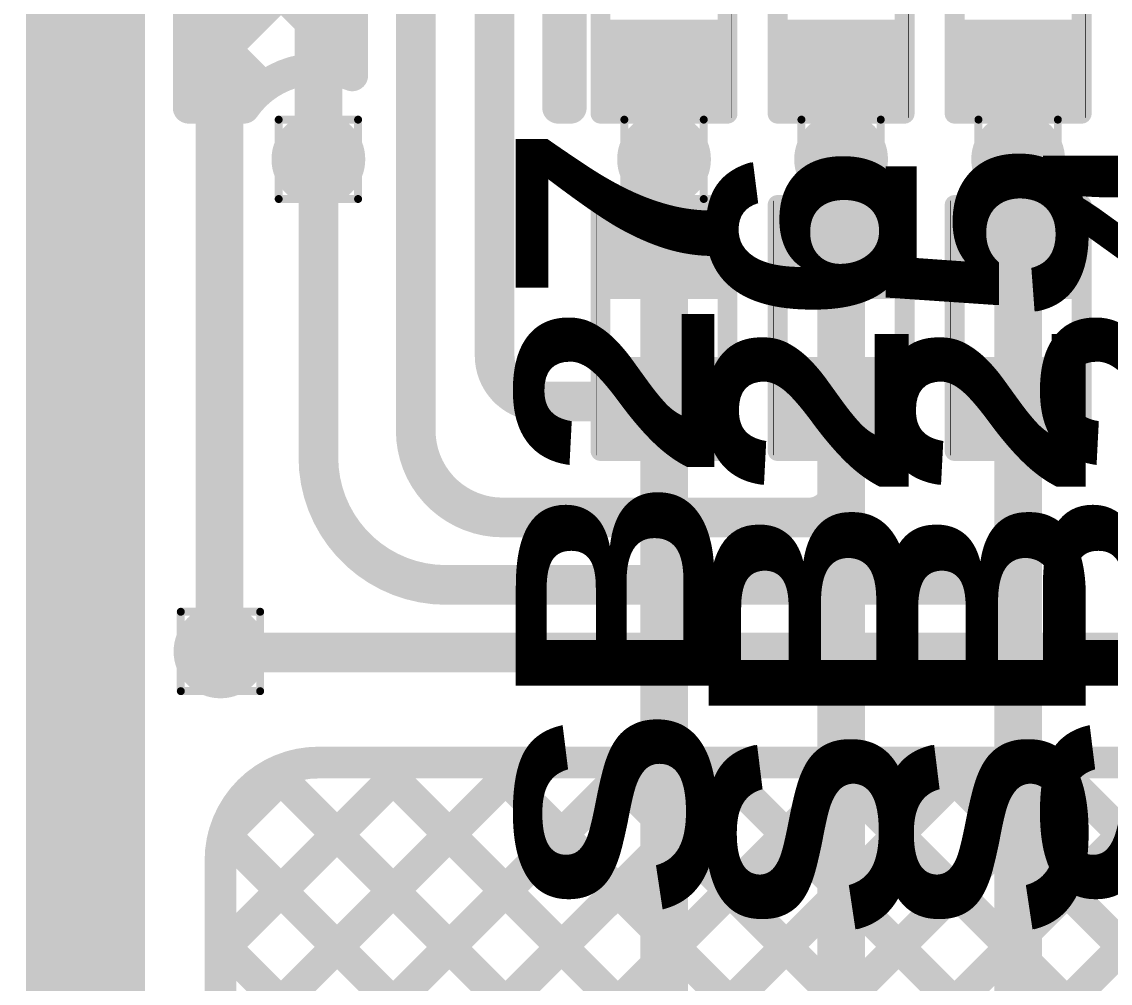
# Model space of a CAD drawing. Header units: inches. Extents: x -17 to 443, y -40 to 218.
# Drawn here: x 93.12 to 100.09, y 131.25 to 137.41 of the extents above; entities that cross this region are included whole.
import ezdxf

# ---------------------------------------------------------------- set-up
doc = ezdxf.new("R2010")
doc.units = ezdxf.units.IN
for name, color, linetype in [('Bottom Layer', 5, 'Continuous'), ('Drill Drawing', 1, 'Continuous'), ('Top Layer', 1, 'Continuous'), ('Top Overlay', 2, 'Continuous'), ('Top Paste', 8, 'Continuous'), ('Top Solder', 216, 'Continuous'), ('Via Holes', 16, 'Continuous')]:
    doc.layers.add(name, color=color, linetype=linetype)
doc.styles.add('Arial Black_Bold', font='', dxfattribs={"height": 0.2})
doc.styles.get('Arial Black_Bold').set_extended_font_data('Arial Black', bold=True)

# ---------------------------------------------------------------- blocks, each defined once
blk = doc.blocks.new('S______B______0402_14')
at = {"layer": 'Top Layer'}
for points in [[(-0.6985, -0.3175), (-0.6985, 0.3175), (-0.2413, 0.3175), (-0.2413, -0.3175)], [(0.2413, -0.3175), (0.2413, 0.3175), (0.6985, 0.3175), (0.6985, -0.3175)]]:
    blk.add_hatch(color=1, dxfattribs=at).paths.add_polyline_path(points)
at = {"layer": 'Top Paste'}
for points in [[(-0.6985, -0.3175), (-0.6985, 0.3175), (-0.2413, 0.3175), (-0.2413, -0.3175)], [(0.2413, -0.3175), (0.2413, 0.3175), (0.6985, 0.3175), (0.6985, -0.3175)]]:
    blk.add_hatch(color=8, dxfattribs=at).paths.add_polyline_path(points)
at = {"layer": 'Top Solder'}
for points in [[(-0.7535, -0.3725), (-0.7535, 0.3725), (-0.1863, 0.3725), (-0.1863, -0.3725)], [(0.1863, -0.3725), (0.1863, 0.3725), (0.7535, 0.3725), (0.7535, -0.3725)]]:
    blk.add_hatch(color=216, dxfattribs=at).paths.add_polyline_path(points)
at = {"layer": 'Top Overlay'}
for points in [[(-0.7874, 0.4064, 0.127, 0.127, 0), (0.7874, 0.4064, 0.127, 0.127, 0)], [(-0.7874, 0.4064, 0.127, 0.127, 0), (-0.7874, -0.4064, 0.127, 0.127, 0)], [(0.7874, 0.4064, 0.127, 0.127, 0), (0.7874, -0.4064, 0.127, 0.127, 0)], [(-0.7874, -0.4064, 0.127, 0.127, 0), (0.7874, -0.4064, 0.127, 0.127, 0)], [(-0.8128, -0.4318, 0.00323, 0.00323, 0), (0.8128, -0.4318, 0.00323, 0.00323, 0)]]:
    blk.add_lwpolyline(points, format="xyseb", dxfattribs=at)
for points in [[(-0.8191, 0.4064, 0.0635, 0.0635, 1), (-0.7556, 0.4064, 0.0635, 0.0635, 1)], [(-0.8191, 0.4064, 0.0635, 0.0635, 1), (-0.7556, 0.4064, 0.0635, 0.0635, 1)], [(0.7556, 0.4064, 0.0635, 0.0635, 1), (0.8191, 0.4064, 0.0635, 0.0635, 1)], [(0.7556, 0.4064, 0.0635, 0.0635, 1), (0.8191, 0.4064, 0.0635, 0.0635, 1)], [(-0.8191, -0.4064, 0.0635, 0.0635, 1), (-0.7556, -0.4064, 0.0635, 0.0635, 1)], [(-0.8191, -0.4064, 0.0635, 0.0635, 1), (-0.7556, -0.4064, 0.0635, 0.0635, 1)], [(0.7556, -0.4064, 0.0635, 0.0635, 1), (0.8191, -0.4064, 0.0635, 0.0635, 1)], [(0.7556, -0.4064, 0.0635, 0.0635, 1), (0.8191, -0.4064, 0.0635, 0.0635, 1)], [(-0.8136, -0.4318, 0.00161, 0.00161, 1), (-0.812, -0.4318, 0.00161, 0.00161, 1)], [(0.812, -0.4318, 0.00161, 0.00161, 1), (0.8136, -0.4318, 0.00161, 0.00161, 1)]]:
    blk.add_lwpolyline(points, format="xyseb", close=True, dxfattribs=at)
blk = doc.blocks.new('S______B______0402_15')
at = {"layer": 'Top Layer'}
for points in [[(-0.6985, -0.3175), (-0.6985, 0.3175), (-0.2413, 0.3175), (-0.2413, -0.3175)], [(0.2413, -0.3175), (0.2413, 0.3175), (0.6985, 0.3175), (0.6985, -0.3175)]]:
    blk.add_hatch(color=1, dxfattribs=at).paths.add_polyline_path(points)
at = {"layer": 'Top Paste'}
for points in [[(-0.6985, -0.3175), (-0.6985, 0.3175), (-0.2413, 0.3175), (-0.2413, -0.3175)], [(0.2413, -0.3175), (0.2413, 0.3175), (0.6985, 0.3175), (0.6985, -0.3175)]]:
    blk.add_hatch(color=8, dxfattribs=at).paths.add_polyline_path(points)
at = {"layer": 'Top Solder'}
for points in [[(-0.7535, -0.3725), (-0.7535, 0.3725), (-0.1863, 0.3725), (-0.1863, -0.3725)], [(0.1863, -0.3725), (0.1863, 0.3725), (0.7535, 0.3725), (0.7535, -0.3725)]]:
    blk.add_hatch(color=216, dxfattribs=at).paths.add_polyline_path(points)
at = {"layer": 'Top Overlay'}
for points in [[(-0.7874, 0.4064, 0.127, 0.127, 0), (0.7874, 0.4064, 0.127, 0.127, 0)], [(-0.7874, 0.4064, 0.127, 0.127, 0), (-0.7874, -0.4064, 0.127, 0.127, 0)], [(0.7874, 0.4064, 0.127, 0.127, 0), (0.7874, -0.4064, 0.127, 0.127, 0)], [(-0.7874, -0.4064, 0.127, 0.127, 0), (0.7874, -0.4064, 0.127, 0.127, 0)], [(-0.8128, -0.4318, 0.00323, 0.00323, 0), (0.8128, -0.4318, 0.00323, 0.00323, 0)]]:
    blk.add_lwpolyline(points, format="xyseb", dxfattribs=at)
for points in [[(-0.8191, 0.4064, 0.0635, 0.0635, 1), (-0.7556, 0.4064, 0.0635, 0.0635, 1)], [(-0.8191, 0.4064, 0.0635, 0.0635, 1), (-0.7556, 0.4064, 0.0635, 0.0635, 1)], [(0.7556, 0.4064, 0.0635, 0.0635, 1), (0.8191, 0.4064, 0.0635, 0.0635, 1)], [(0.7556, 0.4064, 0.0635, 0.0635, 1), (0.8191, 0.4064, 0.0635, 0.0635, 1)], [(-0.8191, -0.4064, 0.0635, 0.0635, 1), (-0.7556, -0.4064, 0.0635, 0.0635, 1)], [(-0.8191, -0.4064, 0.0635, 0.0635, 1), (-0.7556, -0.4064, 0.0635, 0.0635, 1)], [(0.7556, -0.4064, 0.0635, 0.0635, 1), (0.8191, -0.4064, 0.0635, 0.0635, 1)], [(0.7556, -0.4064, 0.0635, 0.0635, 1), (0.8191, -0.4064, 0.0635, 0.0635, 1)], [(-0.8136, -0.4318, 0.00161, 0.00161, 1), (-0.812, -0.4318, 0.00161, 0.00161, 1)], [(0.812, -0.4318, 0.00161, 0.00161, 1), (0.8136, -0.4318, 0.00161, 0.00161, 1)]]:
    blk.add_lwpolyline(points, format="xyseb", close=True, dxfattribs=at)
blk = doc.blocks.new('S______B______0402_16')
at = {"layer": 'Top Layer'}
for points in [[(-0.6985, -0.3175), (-0.6985, 0.3175), (-0.2413, 0.3175), (-0.2413, -0.3175)], [(0.2413, -0.3175), (0.2413, 0.3175), (0.6985, 0.3175), (0.6985, -0.3175)]]:
    blk.add_hatch(color=1, dxfattribs=at).paths.add_polyline_path(points)
at = {"layer": 'Top Paste'}
for points in [[(-0.6985, -0.3175), (-0.6985, 0.3175), (-0.2413, 0.3175), (-0.2413, -0.3175)], [(0.2413, -0.3175), (0.2413, 0.3175), (0.6985, 0.3175), (0.6985, -0.3175)]]:
    blk.add_hatch(color=8, dxfattribs=at).paths.add_polyline_path(points)
at = {"layer": 'Top Solder'}
for points in [[(-0.7535, -0.3725), (-0.7535, 0.3725), (-0.1863, 0.3725), (-0.1863, -0.3725)], [(0.1863, -0.3725), (0.1863, 0.3725), (0.7535, 0.3725), (0.7535, -0.3725)]]:
    blk.add_hatch(color=216, dxfattribs=at).paths.add_polyline_path(points)
at = {"layer": 'Top Overlay'}
for points in [[(-0.7874, 0.4064, 0.127, 0.127, 0), (0.7874, 0.4064, 0.127, 0.127, 0)], [(-0.7874, 0.4064, 0.127, 0.127, 0), (-0.7874, -0.4064, 0.127, 0.127, 0)], [(0.7874, 0.4064, 0.127, 0.127, 0), (0.7874, -0.4064, 0.127, 0.127, 0)], [(-0.7874, -0.4064, 0.127, 0.127, 0), (0.7874, -0.4064, 0.127, 0.127, 0)], [(-0.8128, -0.4318, 0.00323, 0.00323, 0), (0.8128, -0.4318, 0.00323, 0.00323, 0)]]:
    blk.add_lwpolyline(points, format="xyseb", dxfattribs=at)
for points in [[(-0.8191, 0.4064, 0.0635, 0.0635, 1), (-0.7556, 0.4064, 0.0635, 0.0635, 1)], [(-0.8191, 0.4064, 0.0635, 0.0635, 1), (-0.7556, 0.4064, 0.0635, 0.0635, 1)], [(0.7556, 0.4064, 0.0635, 0.0635, 1), (0.8191, 0.4064, 0.0635, 0.0635, 1)], [(0.7556, 0.4064, 0.0635, 0.0635, 1), (0.8191, 0.4064, 0.0635, 0.0635, 1)], [(-0.8191, -0.4064, 0.0635, 0.0635, 1), (-0.7556, -0.4064, 0.0635, 0.0635, 1)], [(-0.8191, -0.4064, 0.0635, 0.0635, 1), (-0.7556, -0.4064, 0.0635, 0.0635, 1)], [(0.7556, -0.4064, 0.0635, 0.0635, 1), (0.8191, -0.4064, 0.0635, 0.0635, 1)], [(0.7556, -0.4064, 0.0635, 0.0635, 1), (0.8191, -0.4064, 0.0635, 0.0635, 1)], [(-0.8136, -0.4318, 0.00161, 0.00161, 1), (-0.812, -0.4318, 0.00161, 0.00161, 1)], [(0.812, -0.4318, 0.00161, 0.00161, 1), (0.8136, -0.4318, 0.00161, 0.00161, 1)]]:
    blk.add_lwpolyline(points, format="xyseb", close=True, dxfattribs=at)
blk = doc.blocks.new('S______B______0402_140')
at = {"layer": 'Top Layer'}
for points in [[(-0.6985, -0.3175), (-0.6985, 0.3175), (-0.2413, 0.3175), (-0.2413, -0.3175)], [(0.2413, -0.3175), (0.2413, 0.3175), (0.6985, 0.3175), (0.6985, -0.3175)]]:
    blk.add_hatch(color=1, dxfattribs=at).paths.add_polyline_path(points)
at = {"layer": 'Top Paste'}
for points in [[(-0.6985, -0.3175), (-0.6985, 0.3175), (-0.2413, 0.3175), (-0.2413, -0.3175)], [(0.2413, -0.3175), (0.2413, 0.3175), (0.6985, 0.3175), (0.6985, -0.3175)]]:
    blk.add_hatch(color=8, dxfattribs=at).paths.add_polyline_path(points)
at = {"layer": 'Top Solder'}
for points in [[(-0.7535, -0.3725), (-0.7535, 0.3725), (-0.1863, 0.3725), (-0.1863, -0.3725)], [(0.1863, -0.3725), (0.1863, 0.3725), (0.7535, 0.3725), (0.7535, -0.3725)]]:
    blk.add_hatch(color=216, dxfattribs=at).paths.add_polyline_path(points)
at = {"layer": 'Top Overlay'}
for points in [[(0.7874, 0.4064, 0.127, 0.127, 0), (-0.7874, 0.4064, 0.127, 0.127, 0)], [(-0.7874, -0.4064, 0.127, 0.127, 0), (-0.7874, 0.4064, 0.127, 0.127, 0)], [(0.7874, -0.4064, 0.127, 0.127, 0), (0.7874, 0.4064, 0.127, 0.127, 0)], [(0.7874, -0.4064, 0.127, 0.127, 0), (-0.7874, -0.4064, 0.127, 0.127, 0)], [(0.8128, -0.4318, 0.00323, 0.00323, 0), (-0.8128, -0.4318, 0.00323, 0.00323, 0)]]:
    blk.add_lwpolyline(points, format="xyseb", dxfattribs=at)
for points in [[(-0.8191, 0.4064, 0.0635, 0.0635, 1), (-0.7556, 0.4064, 0.0635, 0.0635, 1)], [(-0.8191, 0.4064, 0.0635, 0.0635, 1), (-0.7556, 0.4064, 0.0635, 0.0635, 1)], [(0.7556, 0.4064, 0.0635, 0.0635, 1), (0.8191, 0.4064, 0.0635, 0.0635, 1)], [(0.7556, 0.4064, 0.0635, 0.0635, 1), (0.8191, 0.4064, 0.0635, 0.0635, 1)], [(-0.8191, -0.4064, 0.0635, 0.0635, 1), (-0.7556, -0.4064, 0.0635, 0.0635, 1)], [(-0.8191, -0.4064, 0.0635, 0.0635, 1), (-0.7556, -0.4064, 0.0635, 0.0635, 1)], [(0.7556, -0.4064, 0.0635, 0.0635, 1), (0.8191, -0.4064, 0.0635, 0.0635, 1)], [(0.7556, -0.4064, 0.0635, 0.0635, 1), (0.8191, -0.4064, 0.0635, 0.0635, 1)], [(-0.8136, -0.4318, 0.00161, 0.00161, 1), (-0.812, -0.4318, 0.00161, 0.00161, 1)], [(0.812, -0.4318, 0.00161, 0.00161, 1), (0.8136, -0.4318, 0.00161, 0.00161, 1)]]:
    blk.add_lwpolyline(points, format="xyseb", close=True, dxfattribs=at)
blk = doc.blocks.new('S______B______0402_141')
at = {"layer": 'Top Layer'}
for points in [[(-0.6985, -0.3175), (-0.6985, 0.3175), (-0.2413, 0.3175), (-0.2413, -0.3175)], [(0.2413, -0.3175), (0.2413, 0.3175), (0.6985, 0.3175), (0.6985, -0.3175)]]:
    blk.add_hatch(color=1, dxfattribs=at).paths.add_polyline_path(points)
at = {"layer": 'Top Paste'}
for points in [[(-0.6985, -0.3175), (-0.6985, 0.3175), (-0.2413, 0.3175), (-0.2413, -0.3175)], [(0.2413, -0.3175), (0.2413, 0.3175), (0.6985, 0.3175), (0.6985, -0.3175)]]:
    blk.add_hatch(color=8, dxfattribs=at).paths.add_polyline_path(points)
at = {"layer": 'Top Solder'}
for points in [[(-0.7535, -0.3725), (-0.7535, 0.3725), (-0.1863, 0.3725), (-0.1863, -0.3725)], [(0.1863, -0.3725), (0.1863, 0.3725), (0.7535, 0.3725), (0.7535, -0.3725)]]:
    blk.add_hatch(color=216, dxfattribs=at).paths.add_polyline_path(points)
at = {"layer": 'Top Overlay'}
for points in [[(0.7874, 0.4064, 0.127, 0.127, 0), (-0.7874, 0.4064, 0.127, 0.127, 0)], [(-0.7874, -0.4064, 0.127, 0.127, 0), (-0.7874, 0.4064, 0.127, 0.127, 0)], [(0.7874, -0.4064, 0.127, 0.127, 0), (0.7874, 0.4064, 0.127, 0.127, 0)], [(0.7874, -0.4064, 0.127, 0.127, 0), (-0.7874, -0.4064, 0.127, 0.127, 0)], [(0.8128, -0.4318, 0.00323, 0.00323, 0), (-0.8128, -0.4318, 0.00323, 0.00323, 0)]]:
    blk.add_lwpolyline(points, format="xyseb", dxfattribs=at)
for points in [[(-0.8191, 0.4064, 0.0635, 0.0635, 1), (-0.7556, 0.4064, 0.0635, 0.0635, 1)], [(-0.8191, 0.4064, 0.0635, 0.0635, 1), (-0.7556, 0.4064, 0.0635, 0.0635, 1)], [(0.7556, 0.4064, 0.0635, 0.0635, 1), (0.8191, 0.4064, 0.0635, 0.0635, 1)], [(0.7556, 0.4064, 0.0635, 0.0635, 1), (0.8191, 0.4064, 0.0635, 0.0635, 1)], [(-0.8191, -0.4064, 0.0635, 0.0635, 1), (-0.7556, -0.4064, 0.0635, 0.0635, 1)], [(-0.8191, -0.4064, 0.0635, 0.0635, 1), (-0.7556, -0.4064, 0.0635, 0.0635, 1)], [(0.7556, -0.4064, 0.0635, 0.0635, 1), (0.8191, -0.4064, 0.0635, 0.0635, 1)], [(0.7556, -0.4064, 0.0635, 0.0635, 1), (0.8191, -0.4064, 0.0635, 0.0635, 1)], [(-0.8136, -0.4318, 0.00161, 0.00161, 1), (-0.812, -0.4318, 0.00161, 0.00161, 1)], [(0.812, -0.4318, 0.00161, 0.00161, 1), (0.8136, -0.4318, 0.00161, 0.00161, 1)]]:
    blk.add_lwpolyline(points, format="xyseb", close=True, dxfattribs=at)
at = {"layer": 'Top Overlay', "style": 'Arial Black_Bold'}
blk.add_text('SB26', height=1.27, rotation=-180, dxfattribs=at).set_placement((3.9068, 0.4224))
blk = doc.blocks.new('S______B______0402_142')
at = {"layer": 'Top Layer'}
for points in [[(-0.6985, -0.3175), (-0.6985, 0.3175), (-0.2413, 0.3175), (-0.2413, -0.3175)], [(0.2413, -0.3175), (0.2413, 0.3175), (0.6985, 0.3175), (0.6985, -0.3175)]]:
    blk.add_hatch(color=1, dxfattribs=at).paths.add_polyline_path(points)
at = {"layer": 'Top Paste'}
for points in [[(-0.6985, -0.3175), (-0.6985, 0.3175), (-0.2413, 0.3175), (-0.2413, -0.3175)], [(0.2413, -0.3175), (0.2413, 0.3175), (0.6985, 0.3175), (0.6985, -0.3175)]]:
    blk.add_hatch(color=8, dxfattribs=at).paths.add_polyline_path(points)
at = {"layer": 'Top Solder'}
for points in [[(-0.7535, -0.3725), (-0.7535, 0.3725), (-0.1863, 0.3725), (-0.1863, -0.3725)], [(0.1863, -0.3725), (0.1863, 0.3725), (0.7535, 0.3725), (0.7535, -0.3725)]]:
    blk.add_hatch(color=216, dxfattribs=at).paths.add_polyline_path(points)
at = {"layer": 'Top Overlay'}
for points in [[(0.7874, 0.4064, 0.127, 0.127, 0), (-0.7874, 0.4064, 0.127, 0.127, 0)], [(-0.7874, -0.4064, 0.127, 0.127, 0), (-0.7874, 0.4064, 0.127, 0.127, 0)], [(0.7874, -0.4064, 0.127, 0.127, 0), (0.7874, 0.4064, 0.127, 0.127, 0)], [(0.7874, -0.4064, 0.127, 0.127, 0), (-0.7874, -0.4064, 0.127, 0.127, 0)], [(0.8128, -0.4318, 0.00323, 0.00323, 0), (-0.8128, -0.4318, 0.00323, 0.00323, 0)]]:
    blk.add_lwpolyline(points, format="xyseb", dxfattribs=at)
for points in [[(-0.8191, 0.4064, 0.0635, 0.0635, 1), (-0.7556, 0.4064, 0.0635, 0.0635, 1)], [(-0.8191, 0.4064, 0.0635, 0.0635, 1), (-0.7556, 0.4064, 0.0635, 0.0635, 1)], [(0.7556, 0.4064, 0.0635, 0.0635, 1), (0.8191, 0.4064, 0.0635, 0.0635, 1)], [(0.7556, 0.4064, 0.0635, 0.0635, 1), (0.8191, 0.4064, 0.0635, 0.0635, 1)], [(-0.8191, -0.4064, 0.0635, 0.0635, 1), (-0.7556, -0.4064, 0.0635, 0.0635, 1)], [(-0.8191, -0.4064, 0.0635, 0.0635, 1), (-0.7556, -0.4064, 0.0635, 0.0635, 1)], [(0.7556, -0.4064, 0.0635, 0.0635, 1), (0.8191, -0.4064, 0.0635, 0.0635, 1)], [(0.7556, -0.4064, 0.0635, 0.0635, 1), (0.8191, -0.4064, 0.0635, 0.0635, 1)], [(-0.8136, -0.4318, 0.00161, 0.00161, 1), (-0.812, -0.4318, 0.00161, 0.00161, 1)], [(0.812, -0.4318, 0.00161, 0.00161, 1), (0.8136, -0.4318, 0.00161, 0.00161, 1)]]:
    blk.add_lwpolyline(points, format="xyseb", close=True, dxfattribs=at)
at = {"layer": 'Top Overlay', "style": 'Arial Black_Bold'}
blk.add_text('SB25', height=1.27, rotation=-180, dxfattribs=at).set_placement((3.9068, 0.4224))

msp = doc.modelspace()

# ---------------------------------------------------------------- hatches: boundary and pattern name
at = {"layer": 'Bottom Layer'}
h = msp.add_hatch(color=5, dxfattribs=at)
edge = h.paths.add_edge_path()
edge.add_arc((95.0226, 136.5263), 0.3, 0, 360)
h = msp.add_hatch(color=5, dxfattribs=at)
edge = h.paths.add_edge_path()
edge.add_arc((97.2346, 136.5263), 0.3, 0, 360)
h = msp.add_hatch(color=5, dxfattribs=at)
edge = h.paths.add_edge_path()
edge.add_arc((98.3676, 136.5263), 0.3, 0, 360)
h = msp.add_hatch(color=5, dxfattribs=at)
edge = h.paths.add_edge_path()
edge.add_arc((99.5006, 136.5263), 0.3, 0, 360)
h = msp.add_hatch(color=5, dxfattribs=at)
edge = h.paths.add_edge_path()
edge.add_arc((94.3961, 133.3767), 0.3, 0, 360)
at = {"layer": 'Top Layer'}
h = msp.add_hatch(color=1, dxfattribs=at)
edge = h.paths.add_edge_path()
edge.add_arc((95.0226, 136.5263), 0.3, 0, 360)
h = msp.add_hatch(color=1, dxfattribs=at)
edge = h.paths.add_edge_path()
edge.add_arc((97.2346, 136.5263), 0.3, 0, 360)
h = msp.add_hatch(color=1, dxfattribs=at)
edge = h.paths.add_edge_path()
edge.add_arc((98.3676, 136.5263), 0.3, 0, 360)
h = msp.add_hatch(color=1, dxfattribs=at)
edge = h.paths.add_edge_path()
edge.add_arc((99.5006, 136.5263), 0.3, 0, 360)
h = msp.add_hatch(color=1, dxfattribs=at)
edge = h.paths.add_edge_path()
edge.add_arc((94.3961, 133.3767), 0.3, 0, 360)
at = {"layer": 'Via Holes'}
h = msp.add_hatch(color=7, dxfattribs=at)
edge = h.paths.add_edge_path()
edge.add_arc((95.0226, 136.5263), 0.15, 0, 360)
h = msp.add_hatch(color=7, dxfattribs=at)
edge = h.paths.add_edge_path()
edge.add_arc((97.2346, 136.5263), 0.15, 0, 360)
h = msp.add_hatch(color=7, dxfattribs=at)
edge = h.paths.add_edge_path()
edge.add_arc((98.3676, 136.5263), 0.15, 0, 360)
h = msp.add_hatch(color=7, dxfattribs=at)
edge = h.paths.add_edge_path()
edge.add_arc((99.5006, 136.5263), 0.15, 0, 360)
h = msp.add_hatch(color=7, dxfattribs=at)
edge = h.paths.add_edge_path()
edge.add_arc((94.3961, 133.3767), 0.15, 0, 360)

# ---------------------------------------------------------------- linework, layer by layer
at = {"layer": 'Bottom Layer'}
for points in [[(94.3903, 133.3825, 0.3048, 0.3048, 0), (94.3903, 148.1537, 0.3048, 0.3048, 0)], [(95.0226, 136.4788, 0.3048, 0.3048, 0), (95.0226, 145.6195, 0.3048, 0.3048, 0)], [(97.2346, 129.6902, 0.3048, 0.3048, 0), (97.2346, 136.5263, 0.3048, 0.3048, 0)], [(98.3676, 128.8159, 0.3048, 0.3048, 0), (98.3676, 136.5263, 0.3048, 0.3048, 0)], [(99.5006, 127.6196, 0.3048, 0.3048, 0), (99.5006, 136.5263, 0.3048, 0.3048, 0)], [(94.3903, 133.3825, 0.254, 0.254, 0), (94.3961, 133.3767, 0.254, 0.254, 0)]]:
    msp.add_lwpolyline(points, format="xyseb", dxfattribs=at)
for points in [[(97.1584, 136.5263, 0.1524, 0.1524, 1), (97.3108, 136.5263, 0.1524, 0.1524, 1)], [(98.2914, 136.5263, 0.1524, 0.1524, 1), (98.4438, 136.5263, 0.1524, 0.1524, 1)], [(99.4244, 136.5263, 0.1524, 0.1524, 1), (99.5768, 136.5263, 0.1524, 0.1524, 1)], [(94.9464, 136.4788, 0.1524, 0.1524, 1), (95.0988, 136.4788, 0.1524, 0.1524, 1)], [(94.3141, 133.3825, 0.1524, 0.1524, 1), (94.4665, 133.3825, 0.1524, 0.1524, 1)], [(94.3268, 133.3825, 0.127, 0.127, 1), (94.4538, 133.3825, 0.127, 0.127, 1)], [(94.3326, 133.3767, 0.127, 0.127, 1), (94.4596, 133.3767, 0.127, 0.127, 1)]]:
    msp.add_lwpolyline(points, format="xyseb", close=True, dxfattribs=at)
at = {"layer": 'Drill Drawing'}
for points in [[(94.7686, 136.7803, 0.0508, 0.0508, 0), (95.2766, 136.7803, 0.0508, 0.0508, 0)], [(94.7686, 136.2723, 0.0508, 0.0508, 0), (94.7686, 136.7803, 0.0508, 0.0508, 0)], [(95.2766, 136.2723, 0.0508, 0.0508, 0), (95.2766, 136.7803, 0.0508, 0.0508, 0)], [(96.9806, 136.7803, 0.0508, 0.0508, 0), (97.4886, 136.7803, 0.0508, 0.0508, 0)], [(96.9806, 136.2723, 0.0508, 0.0508, 0), (96.9806, 136.7803, 0.0508, 0.0508, 0)], [(97.4886, 136.2723, 0.0508, 0.0508, 0), (97.4886, 136.7803, 0.0508, 0.0508, 0)], [(98.1136, 136.7803, 0.0508, 0.0508, 0), (98.6216, 136.7803, 0.0508, 0.0508, 0)], [(98.1136, 136.2723, 0.0508, 0.0508, 0), (98.1136, 136.7803, 0.0508, 0.0508, 0)], [(98.6216, 136.2723, 0.0508, 0.0508, 0), (98.6216, 136.7803, 0.0508, 0.0508, 0)], [(99.2466, 136.7803, 0.0508, 0.0508, 0), (99.7546, 136.7803, 0.0508, 0.0508, 0)], [(99.2466, 136.2723, 0.0508, 0.0508, 0), (99.2466, 136.7803, 0.0508, 0.0508, 0)], [(99.7546, 136.2723, 0.0508, 0.0508, 0), (99.7546, 136.7803, 0.0508, 0.0508, 0)], [(94.7686, 136.2723, 0.0508, 0.0508, 0), (95.2766, 136.2723, 0.0508, 0.0508, 0)], [(96.9806, 136.2723, 0.0508, 0.0508, 0), (97.4886, 136.2723, 0.0508, 0.0508, 0)], [(98.1136, 136.2723, 0.0508, 0.0508, 0), (98.6216, 136.2723, 0.0508, 0.0508, 0)], [(99.2466, 136.2723, 0.0508, 0.0508, 0), (99.7546, 136.2723, 0.0508, 0.0508, 0)], [(94.1421, 133.6307, 0.0508, 0.0508, 0), (94.6501, 133.6307, 0.0508, 0.0508, 0)], [(94.1421, 133.1227, 0.0508, 0.0508, 0), (94.1421, 133.6307, 0.0508, 0.0508, 0)], [(94.6501, 133.1227, 0.0508, 0.0508, 0), (94.6501, 133.6307, 0.0508, 0.0508, 0)], [(94.1421, 133.1227, 0.0508, 0.0508, 0), (94.6501, 133.1227, 0.0508, 0.0508, 0)]]:
    msp.add_lwpolyline(points, format="xyseb", dxfattribs=at)
for points in [[(94.7559, 136.7803, 0.0254, 0.0254, 1), (94.7813, 136.7803, 0.0254, 0.0254, 1)], [(94.7559, 136.7803, 0.0254, 0.0254, 1), (94.7813, 136.7803, 0.0254, 0.0254, 1)], [(95.2639, 136.7803, 0.0254, 0.0254, 1), (95.2893, 136.7803, 0.0254, 0.0254, 1)], [(95.2639, 136.7803, 0.0254, 0.0254, 1), (95.2893, 136.7803, 0.0254, 0.0254, 1)], [(96.9679, 136.7803, 0.0254, 0.0254, 1), (96.9933, 136.7803, 0.0254, 0.0254, 1)], [(96.9679, 136.7803, 0.0254, 0.0254, 1), (96.9933, 136.7803, 0.0254, 0.0254, 1)], [(97.4759, 136.7803, 0.0254, 0.0254, 1), (97.5013, 136.7803, 0.0254, 0.0254, 1)], [(97.4759, 136.7803, 0.0254, 0.0254, 1), (97.5013, 136.7803, 0.0254, 0.0254, 1)], [(98.1009, 136.7803, 0.0254, 0.0254, 1), (98.1263, 136.7803, 0.0254, 0.0254, 1)], [(98.1009, 136.7803, 0.0254, 0.0254, 1), (98.1263, 136.7803, 0.0254, 0.0254, 1)], [(98.6089, 136.7803, 0.0254, 0.0254, 1), (98.6343, 136.7803, 0.0254, 0.0254, 1)], [(98.6089, 136.7803, 0.0254, 0.0254, 1), (98.6343, 136.7803, 0.0254, 0.0254, 1)], [(99.2339, 136.7803, 0.0254, 0.0254, 1), (99.2593, 136.7803, 0.0254, 0.0254, 1)], [(99.2339, 136.7803, 0.0254, 0.0254, 1), (99.2593, 136.7803, 0.0254, 0.0254, 1)], [(99.7419, 136.7803, 0.0254, 0.0254, 1), (99.7673, 136.7803, 0.0254, 0.0254, 1)], [(99.7419, 136.7803, 0.0254, 0.0254, 1), (99.7673, 136.7803, 0.0254, 0.0254, 1)], [(94.7559, 136.2723, 0.0254, 0.0254, 1), (94.7813, 136.2723, 0.0254, 0.0254, 1)], [(94.7559, 136.2723, 0.0254, 0.0254, 1), (94.7813, 136.2723, 0.0254, 0.0254, 1)], [(95.2639, 136.2723, 0.0254, 0.0254, 1), (95.2893, 136.2723, 0.0254, 0.0254, 1)], [(95.2639, 136.2723, 0.0254, 0.0254, 1), (95.2893, 136.2723, 0.0254, 0.0254, 1)], [(96.9679, 136.2723, 0.0254, 0.0254, 1), (96.9933, 136.2723, 0.0254, 0.0254, 1)], [(96.9679, 136.2723, 0.0254, 0.0254, 1), (96.9933, 136.2723, 0.0254, 0.0254, 1)], [(97.4759, 136.2723, 0.0254, 0.0254, 1), (97.5013, 136.2723, 0.0254, 0.0254, 1)], [(97.4759, 136.2723, 0.0254, 0.0254, 1), (97.5013, 136.2723, 0.0254, 0.0254, 1)], [(98.1009, 136.2723, 0.0254, 0.0254, 1), (98.1263, 136.2723, 0.0254, 0.0254, 1)], [(98.1009, 136.2723, 0.0254, 0.0254, 1), (98.1263, 136.2723, 0.0254, 0.0254, 1)], [(98.6089, 136.2723, 0.0254, 0.0254, 1), (98.6343, 136.2723, 0.0254, 0.0254, 1)], [(98.6089, 136.2723, 0.0254, 0.0254, 1), (98.6343, 136.2723, 0.0254, 0.0254, 1)], [(99.2339, 136.2723, 0.0254, 0.0254, 1), (99.2593, 136.2723, 0.0254, 0.0254, 1)], [(99.2339, 136.2723, 0.0254, 0.0254, 1), (99.2593, 136.2723, 0.0254, 0.0254, 1)], [(99.7419, 136.2723, 0.0254, 0.0254, 1), (99.7673, 136.2723, 0.0254, 0.0254, 1)], [(99.7419, 136.2723, 0.0254, 0.0254, 1), (99.7673, 136.2723, 0.0254, 0.0254, 1)], [(94.1294, 133.6307, 0.0254, 0.0254, 1), (94.1548, 133.6307, 0.0254, 0.0254, 1)], [(94.1294, 133.6307, 0.0254, 0.0254, 1), (94.1548, 133.6307, 0.0254, 0.0254, 1)], [(94.6374, 133.6307, 0.0254, 0.0254, 1), (94.6628, 133.6307, 0.0254, 0.0254, 1)], [(94.6374, 133.6307, 0.0254, 0.0254, 1), (94.6628, 133.6307, 0.0254, 0.0254, 1)], [(94.1294, 133.1227, 0.0254, 0.0254, 1), (94.1548, 133.1227, 0.0254, 0.0254, 1)], [(94.1294, 133.1227, 0.0254, 0.0254, 1), (94.1548, 133.1227, 0.0254, 0.0254, 1)], [(94.6374, 133.1227, 0.0254, 0.0254, 1), (94.6628, 133.1227, 0.0254, 0.0254, 1)], [(94.6374, 133.1227, 0.0254, 0.0254, 1), (94.6628, 133.1227, 0.0254, 0.0254, 1)]]:
    msp.add_lwpolyline(points, format="xyseb", close=True, dxfattribs=at)
at = {"layer": 'Top Layer'}
for points in [[(95.6456, 134.79, 0.254, 0.254, 0), (95.6456, 140.2277, 0.254, 0.254, 0)], [(95.2392, 137.0637, 0.2032, 0.2032, 0), (95.2392, 140.2277, 0.2032, 0.2032, 0)], [(96.1504, 135.2692, 0.254, 0.254, 0), (96.1504, 140.1218, 0.254, 0.254, 0)], [(96.5568, 136.8565, 0.2032, 0.2032, 0), (96.5568, 140.0768, 0.2032, 0.2032, 0)], [(93.5325, 130.2744, 0.762, 0.762, 0), (93.5325, 139.3264, 0.762, 0.762, 0)], [(94.1929, 136.8565, 0.2032, 0.2032, 0), (94.1929, 139.3264, 0.2032, 0.2032, 0)], [(94.1929, 138.1823, 0.2032, 0.2032, 0), (95.2392, 137.1361, 0.2032, 0.2032, 0)], [(94.1929, 137.002, 0.2032, 0.2032, 0), (95.2392, 138.0482, 0.2032, 0.2032, 0)], [(96.6377, 136.8565, 0.2032, 0.2032, 0), (96.6377, 137.5677, 0.2032, 0.2032, 0)], [(94.1929, 137.4639, 0.2032, 0.2032, 0), (94.6704, 136.9864, 0.2032, 0.2032, 0)], [(95.015, 137.1056, 0.2032, 0.2032, 0), (95.2392, 137.3298, 0.2032, 0.2032, 0)], [(96.5568, 137.2106, 0.2032, 0.2032, 0), (96.6377, 137.2915, 0.2032, 0.2032, 0)], [(96.5568, 137.2553, 0.2032, 0.2032, 0), (96.6377, 137.1744, 0.2032, 0.2032, 0)], [(97.2346, 136.5263, 0.381, 0.381, 0), (97.2346, 137.1359, 0.381, 0.381, 0)], [(98.3676, 136.5263, 0.381, 0.381, 0), (98.3676, 137.1359, 0.381, 0.381, 0)], [(99.5006, 136.5263, 0.381, 0.381, 0), (99.5006, 137.1359, 0.381, 0.381, 0)], [(94.5465, 136.8565, 0.2032, 0.2032, -0.350225), (95.2392, 137.0637, 0.2032, 0.2032, 0)], [(94.1929, 136.8565, 0.2032, 0.2032, 0), (94.5465, 136.8565, 0.2032, 0.2032, 0)], [(96.5568, 136.8565, 0.2032, 0.2032, 0), (96.6377, 136.8565, 0.2032, 0.2032, 0)], [(97.2346, 135.9167, 0.381, 0.381, 0), (97.2346, 136.5263, 0.381, 0.381, 0)], [(98.3676, 135.9167, 0.381, 0.381, 0), (98.3676, 136.5263, 0.381, 0.381, 0)], [(99.5006, 135.9167, 0.381, 0.381, 0), (99.5006, 136.5263, 0.381, 0.381, 0)], [(95.0226, 134.6189, 0.254, 0.254, 0), (95.0226, 136.5263, 0.254, 0.254, 0)], [(96.4427, 134.9769, 0.254, 0.254, -0.414214), (96.1504, 135.2692, 0.254, 0.254, 0)], [(96.4427, 134.9769, 0.254, 0.254, 0), (97.2346, 134.9769, 0.254, 0.254, 0)], [(98.3676, 134.4404, 0.254, 0.254, 0), (98.3676, 134.9769, 0.254, 0.254, 0)], [(99.5006, 134.0425, 0.254, 0.254, 0), (99.5006, 134.9769, 0.254, 0.254, 0)], [(96.2015, 134.2341, 0.254, 0.254, -0.414214), (95.6456, 134.79, 0.254, 0.254, 0)], [(95.8392, 133.8023, 0.254, 0.254, -0.414214), (95.0226, 134.6189, 0.254, 0.254, 0)], [(98.3676, 134.4404, 0.254, 0.254, -0.414214), (98.1613, 134.2341, 0.254, 0.254, 0)], [(96.2015, 134.2341, 0.254, 0.254, 0), (98.1613, 134.2341, 0.254, 0.254, 0)], [(99.5006, 134.0425, 0.254, 0.254, -0.414214), (99.2604, 133.8023, 0.254, 0.254, 0)], [(95.8392, 133.8023, 0.254, 0.254, 0), (99.2604, 133.8023, 0.254, 0.254, 0)], [(94.3961, 133.3767, 0.254, 0.254, 0), (94.4023, 133.3705, 0.254, 0.254, 0)], [(94.4023, 133.3705, 0.254, 0.254, 0), (100.3149, 133.3705, 0.254, 0.254, 0)], [(89.2115, 121.2443, 0.2032, 0.2032, 0), (100.6327, 132.6655, 0.2032, 0.2032, 0)], [(89.2115, 120.5258, 0.2032, 0.2032, 0), (101.3511, 132.6655, 0.2032, 0.2032, 0)], [(89.2115, 123.3995, 0.2032, 0.2032, 0), (98.4774, 132.6655, 0.2032, 0.2032, 0)], [(89.2115, 121.9627, 0.2032, 0.2032, 0), (99.9143, 132.6655, 0.2032, 0.2032, 0)], [(89.2115, 122.6811, 0.2032, 0.2032, 0), (99.1958, 132.6655, 0.2032, 0.2032, 0)], [(94.0059, 128.9123, 0.2032, 0.2032, 0), (97.759, 132.6655, 0.2032, 0.2032, 0)], [(94.3961, 131.4578, 0.2032, 0.2032, 0), (95.6037, 132.6655, 0.2032, 0.2032, 0)], [(94.3961, 130.021, 0.2032, 0.2032, 0), (97.0406, 132.6655, 0.2032, 0.2032, 0)], [(94.3961, 130.7394, 0.2032, 0.2032, 0), (96.3222, 132.6655, 0.2032, 0.2032, 0)], [(94.7837, 132.6181, 0.2032, 0.2032, -0.09812), (95.0226, 132.6655, 0.2032, 0.2032, 0)], [(95.0226, 132.6655, 0.2032, 0.2032, 0), (106.6869, 132.6655, 0.2032, 0.2032, 0)], [(95.0226, 132.6655, 0.2032, 0.2032, 0), (106.6869, 132.6655, 0.2032, 0.2032, 0)], [(95.3993, 132.6655, 0.2032, 0.2032, 0), (108.4494, 119.6153, 0.2032, 0.2032, 0)], [(96.1177, 132.6655, 0.2032, 0.2032, 0), (109.1678, 119.6153, 0.2032, 0.2032, 0)], [(96.8361, 132.6655, 0.2032, 0.2032, 0), (109.8862, 119.6153, 0.2032, 0.2032, 0)], [(97.5545, 132.6655, 0.2032, 0.2032, 0), (110.6047, 119.6153, 0.2032, 0.2032, 0)], [(98.2729, 132.6655, 0.2032, 0.2032, 0), (111.2736, 119.6648, 0.2032, 0.2032, 0)], [(98.9913, 132.6655, 0.2032, 0.2032, 0), (111.5157, 120.1411, 0.2032, 0.2032, 0)], [(99.7098, 132.6655, 0.2032, 0.2032, 0), (111.5157, 120.8595, 0.2032, 0.2032, 0)], [(94.4162, 132.1963, 0.2032, 0.2032, 0), (94.8652, 132.6454, 0.2032, 0.2032, 0)], [(94.5801, 132.4825, 0.2032, 0.2032, -0.097809), (94.782, 132.6174, 0.2032, 0.2032, 0)], [(94.7455, 132.6008, 0.2032, 0.2032, 0), (107.731, 119.6153, 0.2032, 0.2032, 0)], [(94.4441, 132.2794, 0.2032, 0.2032, -0.097871), (94.5791, 132.4814, 0.2032, 0.2032, 0)], [(94.3961, 132.039, 0.2032, 0.2032, -0.098178), (94.4435, 132.278, 0.2032, 0.2032, 0)], [(94.4195, 132.2084, 0.2032, 0.2032, 0), (107.0126, 119.6153, 0.2032, 0.2032, 0)], [(94.3961, 129.9416, 0.2032, 0.2032, 0), (94.3961, 132.039, 0.2032, 0.2032, 0)], [(94.3961, 129.9416, 0.2032, 0.2032, 0), (94.3961, 132.039, 0.2032, 0.2032, 0)], [(94.3961, 131.5134, 0.2032, 0.2032, 0), (106.2941, 119.6153, 0.2032, 0.2032, 0)]]:
    msp.add_lwpolyline(points, format="xyseb", dxfattribs=at)
for points in [[(94.1421, 137.4639, 0.1016, 0.1016, 1), (94.2437, 137.4639, 0.1016, 0.1016, 1)], [(95.1884, 137.3298, 0.1016, 0.1016, 1), (95.29, 137.3298, 0.1016, 0.1016, 1)], [(96.506, 137.2553, 0.1016, 0.1016, 1), (96.6076, 137.2553, 0.1016, 0.1016, 1)], [(96.5869, 137.2915, 0.1016, 0.1016, 1), (96.6885, 137.2915, 0.1016, 0.1016, 1)], [(96.506, 137.2106, 0.1016, 0.1016, 1), (96.6076, 137.2106, 0.1016, 0.1016, 1)], [(97.1394, 137.1359, 0.1905, 0.1905, 1), (97.3299, 137.1359, 0.1905, 0.1905, 1)], [(98.2724, 137.1359, 0.1905, 0.1905, 1), (98.4629, 137.1359, 0.1905, 0.1905, 1)], [(99.4054, 137.1359, 0.1905, 0.1905, 1), (99.5959, 137.1359, 0.1905, 0.1905, 1)], [(95.1884, 137.1361, 0.1016, 0.1016, 1), (95.29, 137.1361, 0.1016, 0.1016, 1)], [(96.5869, 137.1744, 0.1016, 0.1016, 1), (96.6885, 137.1744, 0.1016, 0.1016, 1)], [(94.9642, 137.1056, 0.1016, 0.1016, 1), (95.0658, 137.1056, 0.1016, 0.1016, 1)], [(95.1884, 137.0637, 0.1016, 0.1016, 1), (95.29, 137.0637, 0.1016, 0.1016, 1)], [(95.1884, 137.0637, 0.1016, 0.1016, 1), (95.29, 137.0637, 0.1016, 0.1016, 1)], [(94.1421, 137.002, 0.1016, 0.1016, 1), (94.2437, 137.002, 0.1016, 0.1016, 1)], [(94.6196, 136.9864, 0.1016, 0.1016, 1), (94.7212, 136.9864, 0.1016, 0.1016, 1)], [(94.1421, 136.8565, 0.1016, 0.1016, 1), (94.2437, 136.8565, 0.1016, 0.1016, 1)], [(94.1421, 136.8565, 0.1016, 0.1016, 1), (94.2437, 136.8565, 0.1016, 0.1016, 1)], [(94.4957, 136.8565, 0.1016, 0.1016, 1), (94.5973, 136.8565, 0.1016, 0.1016, 1)], [(94.4957, 136.8565, 0.1016, 0.1016, 1), (94.5973, 136.8565, 0.1016, 0.1016, 1)], [(96.506, 136.8565, 0.1016, 0.1016, 1), (96.6076, 136.8565, 0.1016, 0.1016, 1)], [(96.506, 136.8565, 0.1016, 0.1016, 1), (96.6076, 136.8565, 0.1016, 0.1016, 1)], [(96.5869, 136.8565, 0.1016, 0.1016, 1), (96.6885, 136.8565, 0.1016, 0.1016, 1)], [(96.5869, 136.8565, 0.1016, 0.1016, 1), (96.6885, 136.8565, 0.1016, 0.1016, 1)], [(97.1394, 136.5263, 0.1905, 0.1905, 1), (97.3299, 136.5263, 0.1905, 0.1905, 1)], [(97.1394, 136.5263, 0.1905, 0.1905, 1), (97.3299, 136.5263, 0.1905, 0.1905, 1)], [(98.2724, 136.5263, 0.1905, 0.1905, 1), (98.4629, 136.5263, 0.1905, 0.1905, 1)], [(98.2724, 136.5263, 0.1905, 0.1905, 1), (98.4629, 136.5263, 0.1905, 0.1905, 1)], [(99.4054, 136.5263, 0.1905, 0.1905, 1), (99.5959, 136.5263, 0.1905, 0.1905, 1)], [(99.4054, 136.5263, 0.1905, 0.1905, 1), (99.5959, 136.5263, 0.1905, 0.1905, 1)], [(94.9591, 136.5263, 0.127, 0.127, 1), (95.0861, 136.5263, 0.127, 0.127, 1)], [(97.1394, 135.9167, 0.1905, 0.1905, 1), (97.3299, 135.9167, 0.1905, 0.1905, 1)], [(98.2724, 135.9167, 0.1905, 0.1905, 1), (98.4629, 135.9167, 0.1905, 0.1905, 1)], [(99.4054, 135.9167, 0.1905, 0.1905, 1), (99.5959, 135.9167, 0.1905, 0.1905, 1)], [(96.0869, 135.2692, 0.127, 0.127, 1), (96.2139, 135.2692, 0.127, 0.127, 1)], [(96.0869, 135.2692, 0.127, 0.127, 1), (96.2139, 135.2692, 0.127, 0.127, 1)], [(96.3792, 134.9769, 0.127, 0.127, 1), (96.5062, 134.9769, 0.127, 0.127, 1)], [(96.3792, 134.9769, 0.127, 0.127, 1), (96.5062, 134.9769, 0.127, 0.127, 1)], [(97.1711, 134.9769, 0.127, 0.127, 1), (97.2981, 134.9769, 0.127, 0.127, 1)], [(98.3041, 134.9769, 0.127, 0.127, 1), (98.4311, 134.9769, 0.127, 0.127, 1)], [(99.4371, 134.9769, 0.127, 0.127, 1), (99.5641, 134.9769, 0.127, 0.127, 1)], [(95.5821, 134.79, 0.127, 0.127, 1), (95.7091, 134.79, 0.127, 0.127, 1)], [(95.5821, 134.79, 0.127, 0.127, 1), (95.7091, 134.79, 0.127, 0.127, 1)], [(94.9591, 134.6189, 0.127, 0.127, 1), (95.0861, 134.6189, 0.127, 0.127, 1)], [(94.9591, 134.6189, 0.127, 0.127, 1), (95.0861, 134.6189, 0.127, 0.127, 1)], [(98.3041, 134.4404, 0.127, 0.127, 1), (98.4311, 134.4404, 0.127, 0.127, 1)], [(98.3041, 134.4404, 0.127, 0.127, 1), (98.4311, 134.4404, 0.127, 0.127, 1)], [(96.138, 134.2341, 0.127, 0.127, 1), (96.265, 134.2341, 0.127, 0.127, 1)], [(96.138, 134.2341, 0.127, 0.127, 1), (96.265, 134.2341, 0.127, 0.127, 1)], [(98.0978, 134.2341, 0.127, 0.127, 1), (98.2248, 134.2341, 0.127, 0.127, 1)], [(98.0978, 134.2341, 0.127, 0.127, 1), (98.2248, 134.2341, 0.127, 0.127, 1)], [(99.4371, 134.0425, 0.127, 0.127, 1), (99.5641, 134.0425, 0.127, 0.127, 1)], [(99.4371, 134.0425, 0.127, 0.127, 1), (99.5641, 134.0425, 0.127, 0.127, 1)], [(95.7757, 133.8023, 0.127, 0.127, 1), (95.9027, 133.8023, 0.127, 0.127, 1)], [(95.7757, 133.8023, 0.127, 0.127, 1), (95.9027, 133.8023, 0.127, 0.127, 1)], [(99.1969, 133.8023, 0.127, 0.127, 1), (99.3239, 133.8023, 0.127, 0.127, 1)], [(99.1969, 133.8023, 0.127, 0.127, 1), (99.3239, 133.8023, 0.127, 0.127, 1)], [(94.3326, 133.3767, 0.127, 0.127, 1), (94.4596, 133.3767, 0.127, 0.127, 1)], [(94.3388, 133.3705, 0.127, 0.127, 1), (94.4658, 133.3705, 0.127, 0.127, 1)], [(94.3388, 133.3705, 0.127, 0.127, 1), (94.4658, 133.3705, 0.127, 0.127, 1)], [(94.9718, 132.6655, 0.1016, 0.1016, 1), (95.0734, 132.6655, 0.1016, 0.1016, 1)], [(94.9718, 132.6655, 0.1016, 0.1016, 1), (95.0734, 132.6655, 0.1016, 0.1016, 1)], [(94.9718, 132.6655, 0.1016, 0.1016, 1), (95.0734, 132.6655, 0.1016, 0.1016, 1)], [(95.3485, 132.6655, 0.1016, 0.1016, 1), (95.4501, 132.6655, 0.1016, 0.1016, 1)], [(95.5529, 132.6655, 0.1016, 0.1016, 1), (95.6545, 132.6655, 0.1016, 0.1016, 1)], [(96.0669, 132.6655, 0.1016, 0.1016, 1), (96.1685, 132.6655, 0.1016, 0.1016, 1)], [(96.2714, 132.6655, 0.1016, 0.1016, 1), (96.373, 132.6655, 0.1016, 0.1016, 1)], [(96.7853, 132.6655, 0.1016, 0.1016, 1), (96.8869, 132.6655, 0.1016, 0.1016, 1)], [(96.9898, 132.6655, 0.1016, 0.1016, 1), (97.0914, 132.6655, 0.1016, 0.1016, 1)], [(97.5037, 132.6655, 0.1016, 0.1016, 1), (97.6053, 132.6655, 0.1016, 0.1016, 1)], [(97.7082, 132.6655, 0.1016, 0.1016, 1), (97.8098, 132.6655, 0.1016, 0.1016, 1)], [(98.2221, 132.6655, 0.1016, 0.1016, 1), (98.3237, 132.6655, 0.1016, 0.1016, 1)], [(98.4266, 132.6655, 0.1016, 0.1016, 1), (98.5282, 132.6655, 0.1016, 0.1016, 1)], [(98.9405, 132.6655, 0.1016, 0.1016, 1), (99.0421, 132.6655, 0.1016, 0.1016, 1)], [(99.145, 132.6655, 0.1016, 0.1016, 1), (99.2466, 132.6655, 0.1016, 0.1016, 1)], [(99.659, 132.6655, 0.1016, 0.1016, 1), (99.7606, 132.6655, 0.1016, 0.1016, 1)], [(99.8635, 132.6655, 0.1016, 0.1016, 1), (99.9651, 132.6655, 0.1016, 0.1016, 1)], [(94.6947, 132.6008, 0.1016, 0.1016, 1), (94.7963, 132.6008, 0.1016, 0.1016, 1)], [(94.7312, 132.6174, 0.1016, 0.1016, 1), (94.8328, 132.6174, 0.1016, 0.1016, 1)], [(94.7329, 132.6181, 0.1016, 0.1016, 1), (94.8345, 132.6181, 0.1016, 0.1016, 1)], [(94.8144, 132.6454, 0.1016, 0.1016, 1), (94.916, 132.6454, 0.1016, 0.1016, 1)], [(94.5283, 132.4814, 0.1016, 0.1016, 1), (94.6299, 132.4814, 0.1016, 0.1016, 1)], [(94.5293, 132.4825, 0.1016, 0.1016, 1), (94.6309, 132.4825, 0.1016, 0.1016, 1)], [(94.3927, 132.278, 0.1016, 0.1016, 1), (94.4943, 132.278, 0.1016, 0.1016, 1)], [(94.3933, 132.2794, 0.1016, 0.1016, 1), (94.4949, 132.2794, 0.1016, 0.1016, 1)], [(94.3654, 132.1963, 0.1016, 0.1016, 1), (94.467, 132.1963, 0.1016, 0.1016, 1)], [(94.3687, 132.2084, 0.1016, 0.1016, 1), (94.4703, 132.2084, 0.1016, 0.1016, 1)], [(94.3453, 132.039, 0.1016, 0.1016, 1), (94.4469, 132.039, 0.1016, 0.1016, 1)], [(94.3453, 132.039, 0.1016, 0.1016, 1), (94.4469, 132.039, 0.1016, 0.1016, 1)], [(94.3453, 132.039, 0.1016, 0.1016, 1), (94.4469, 132.039, 0.1016, 0.1016, 1)], [(94.3453, 131.5134, 0.1016, 0.1016, 1), (94.4469, 131.5134, 0.1016, 0.1016, 1)], [(94.3453, 131.4578, 0.1016, 0.1016, 1), (94.4469, 131.4578, 0.1016, 0.1016, 1)]]:
    msp.add_lwpolyline(points, format="xyseb", close=True, dxfattribs=at)

# ---------------------------------------------------------------- block references
for name, p, rotation in [('S______B______0402_14', (97.2346, 137.6058), 90), ('S______B______0402_15', (98.3676, 137.6058), 90), ('S______B______0402_16', (99.5006, 137.6058), 90), ('S______B______0402_141', (98.3676, 135.4468), 270), ('S______B______0402_142', (99.5006, 135.4468), 270), ('S______B______0402_140', (97.2346, 135.4468), 270)]:
    msp.add_blockref(name, p, dxfattribs=dict(rotation=rotation))

# ---------------------------------------------------------------- texts
at = {"layer": 'Top Overlay', "style": 'Arial Black_Bold'}
for s, p in [('SB24', (100.929, 131.667)), ('SB27', (97.5561, 131.667)), ('SB26', (98.8006, 131.54)), ('SB25', (99.9336, 131.54))]:
    msp.add_text(s, height=1.27, rotation=90, dxfattribs=at).set_placement(p)

doc.saveas('drawing.dxf')
